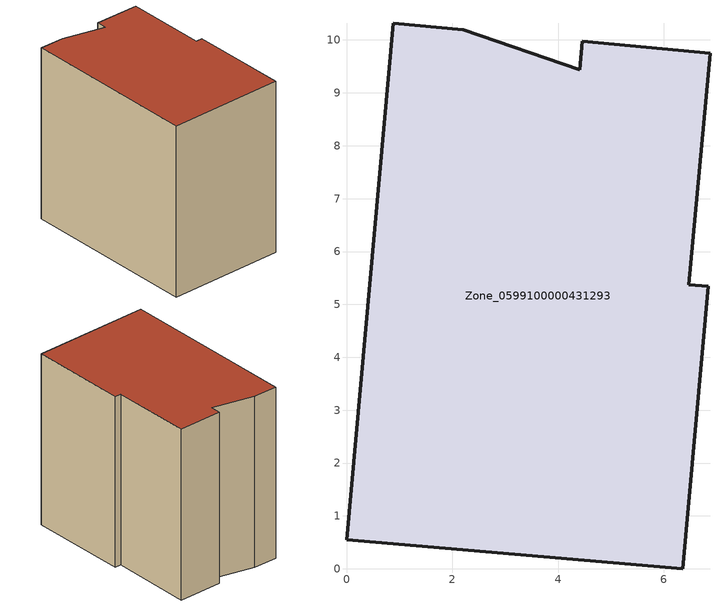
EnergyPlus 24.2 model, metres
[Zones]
Zone_0599100000431293
 floor ground (C_G): 4.46,9.98 6.87,9.75 6.47,5.37 6.84,5.34 6.36,0 0,0.55 0.88,10.32 2.2,10.19 4.41,9.44 z0
 wall outside (C_F): 6.47,5.37 6.87,9.75 4.46,9.98 4.41,9.44 2.2,10.19 0.88,10.32 0,0.55 6.36,0 6.84,5.34 6.47,5.37 z0:9.54
 roof outside (C_R): 6.87,9.75 4.46,9.98 4.41,9.44 2.2,10.19 0.88,10.32 0,0.55 6.36,0 6.84,5.34 6.47,5.37 z9.54
[BUILDING]
Pand.0599100000431293: North Axis=0; Terrain=City; Loads Convergence Tolerance Value=0.04; Temperature Convergence Tolerance Value=0.4; Solar Distribution=FullExterior; Maximum Number of Warmup Days=25; Minimum Number of Warmup Days=1
[Site:Location]
Rotterdam.The.Hague.AP_ZH_NLD Design_Conditions: Latitude=51.96; Longitude=4.45; Time Zone=1; Elevation=-4.5
[SITE:GROUNDTEMPERATURE:BUILDINGSURFACE]
18, 18, 18, 18, 18, 18, 18, 18, 18, 18, 18, 18
[MATERIAL] Thermal Absorptance=0.9; Solar Absorptance=0.7; Visible Absorptance=0.7
Name | Roughness | Thickness | Conductivity | Density | Specific Heat
G.TC.2006-2014 | MediumSmooth | 0.15 | 0.06 | 540 | 1210
F.TC.2006-2014 | Rough | 0.3 | 0.12 | 1920 | 840
R.TC.2006-2014 | MediumRough | 0.2 | 0.08 | 1500 | 1000
[CONSTRUCTION]
C_G: G.TC.2006-2014
C_F: F.TC.2006-2014
C_R: R.TC.2006-2014
[ZONE]
Zone_0599100000431293: Type=1; Multiplier=1; Ceiling Height=Autocalculate; Volume=Autocalculate; Floor Area=autocalculate; Part of Total Floor Area=Yes
[ZONEINFILTRATION:DESIGNFLOWRATE]
Infil_Zone_0599100000431293: Zone or ZoneList or Space or SpaceList=Zone_0599100000431293; Schedule=AlwaysOn; Design Flow Rate Calculation Method=Flow/Area; Flow Rate per Floor Area=0.0015; Constant Term Coefficient=1; Temperature Term Coefficient=0; Velocity Term Coefficient=0; Velocity Squared Term Coefficient=0
[HVACTEMPLATE:ZONE:IDEALLOADSAIRSYSTEM]
Zone_0599100000431293: Maximum Heating Supply Air Temperature=50; Minimum Cooling Supply Air Temperature=13; Maximum Heating Supply Air Humidity Ratio=0.0156; Minimum Cooling Supply Air Humidity Ratio=0.0077; Heating Limit=NoLimit; Cooling Limit=NoLimit; Dehumidification Control Type=ConstantSensibleHeatRatio; Cooling Sensible Heat Ratio=0.7; Dehumidification Setpoint=60; Humidification Control Type=None; Humidification Setpoint=30; Outdoor Air Method=None; Outdoor Air Flow Rate per Person=0.00944; Outdoor Air Flow Rate per Zone Floor Area=0; Outdoor Air Flow Rate per Zone=0; Demand Controlled Ventilation Type=None; Outdoor Air Economizer Type=NoEconomizer; Heat Recovery Type=None; Sensible Heat Recovery Effectiveness=0.7; Latent Heat Recovery Effectiveness=0.65
[ZONECONTROL:THERMOSTAT]
ThermostatControl_Zone_0599100000431293: Zone or ZoneList=Zone_0599100000431293; Control Type Schedule=DualSetpointControlType; Control 1=Thermostat_Zone_0599100000431293; Temperature Difference Between Cutout And Setpoint=0
[THERMOSTATSETPOINT:DUALSETPOINT]
Thermostat_Zone_0599100000431293: Heating Setpoint Temperature Schedule=HeatingSetpoint_Zone_0599100000431293; Cooling Setpoint Temperature Schedule=CoolingSetpoint_Zone_0599100000431293
[SCHEDULE:COMPACT]
HeatingSetpoint_Zone_0599100000431293: Through: 12/31, For: AllDays, Until: 24:00, 21
CoolingSetpoint_Zone_0599100000431293: Through: 12/31, For: AllDays, Until: 24:00, 24
DualSetpointControlType: Through: 12/31, For: AllDays, Until: 24:00, 4
AlwaysOn: Through: 12/31, For: AllDays, Until: 24:00, 1
